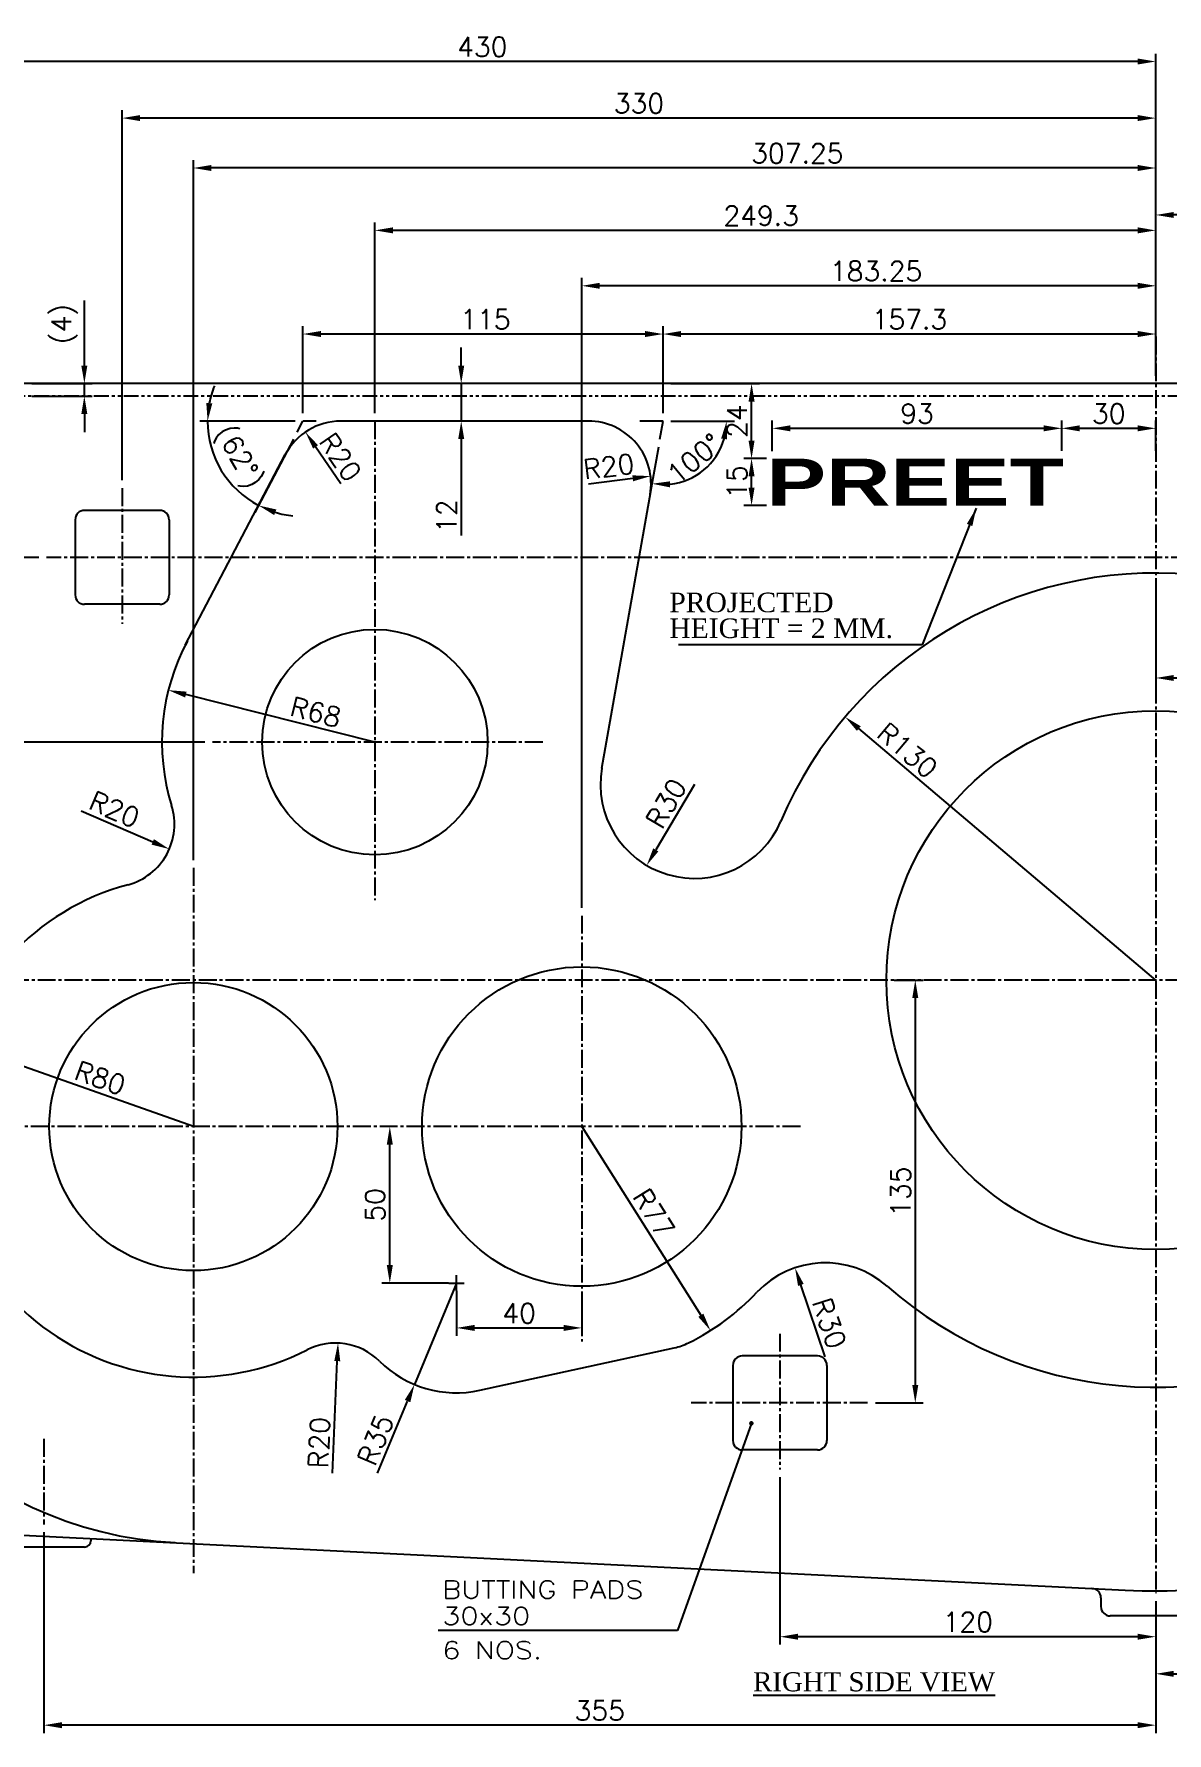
# Model space of a CAD drawing. Header units: millimetres. Extents: x -3508 to 12243, y -3609 to 4092.
# Drawn here: x 6408 to 6770, y -337 to 205 of the extents above; entities that cross this region are included whole.
import ezdxf
from ezdxf.enums import TextEntityAlignment as Align

# ---------------------------------------------------------------- set-up
doc = ezdxf.new("R2010")
doc.units = ezdxf.units.MM
doc.header["$LTSCALE"] = 0.3
doc.header["$PDSIZE"] = -50
doc.linetypes.add('CENTER2', pattern=[28.575, 19.05, -3.175, 3.175, -3.175])
doc.linetypes.add('PHANTOM2', pattern=[31.75, 15.875, -3.175, 3.175, -3.175, 3.175, -3.175])
for name, color, linetype in [('center', 1, 'CENTER2'), ('CHAIN ...', 8, 'PHANTOM2'), ('ht', 6, 'Continuous')]:
    doc.layers.add(name, color=color, linetype=linetype)
doc.styles.add('ARIAL-BLACK', font='')
doc.styles.add('ROMANTIC', font='romantic.ttf')
doc.styles.add('rs', font='romans.shx')
doc.styles.get("Standard").update_dxf_attribs({"font": 'romans.shx', "width": 1.2})
doc.styles.get('ARIAL-BLACK').set_extended_font_data('Arial Black')
doc.dimstyles.new('sarab', dxfattribs={"dimscale": 3, "dimtxt": 2.5, "dimasz": 2.3, "dimexe": 1, "dimexo": 1, "dimtad": 1, "dimdec": 3, "dimdsep": 46, "dimtxsty": 'rs', "dimcen": 0, "dimclrd": 1, "dimclre": 1, "dimclrt": 7, "dimadec": 3, "dimazin": 2, "dimtfac": 1, "dimtdec": 3, "dimtmove": 0, "dimatfit": 3, "dimfxl": 0, "dimarcsym": 0})
doc.dimstyles.new('sarab$4', dxfattribs={"dimscale": 3, "dimtxt": 2.5, "dimasz": 2.3, "dimexe": 1, "dimexo": 1, "dimtad": 1, "dimdec": 3, "dimdsep": 46, "dimtxsty": 'rs', "dimcen": 0, "dimclrd": 1, "dimclre": 1, "dimclrt": 7, "dimadec": 3, "dimazin": 2, "dimtfac": 1, "dimtdec": 3, "dimtmove": 0, "dimatfit": 2, "dimfxl": 0, "dimarcsym": 0})

# ---------------------------------------------------------------- blocks, each defined once
blk = doc.blocks.new('*D81')
at = {"color": 1, "lineweight": -2, "transparency": 16777216}
blk.add_line((6516.9, -20.82), (6456.53, -5.64), dxfattribs=at)
at = {"color": 1, "transparency": 16777216}
blk.add_solid([(6456.77, -4.71), (6456.3, -6.56), (6450.96, -4.23)], dxfattribs=at)
at = {"layer": 'Defpoints', "color": 0, "transparency": 16777216}
for p in [(6450.96, -4.23), (6516.9, -20.82)]:
    blk.add_point(p, dxfattribs=at)
at = {"color": 7, "transparency": 16777216, "insert": (6498.02, -11.24), "char_height": 6.25, "attachment_point": 5, "rotation": 345.8779, "style": 'rs'}
blk.add_mtext('R68', dxfattribs=at)
blk = doc.blocks.new('*D82')
at = {"color": 1, "lineweight": -2, "transparency": 16777216}
blk.add_line((6458.95, -143.57), (6388.96, -118.8), dxfattribs=at)
at = {"color": 1, "transparency": 16777216}
blk.add_solid([(6389.28, -117.9), (6388.64, -119.7), (6383.54, -116.88)], dxfattribs=at)
at = {"layer": 'Defpoints', "color": 0, "transparency": 16777216}
for p in [(6383.54, -116.88), (6458.95, -143.57)]:
    blk.add_point(p, dxfattribs=at)
at = {"color": 7, "transparency": 16777216, "insert": (6429.19, -128.07), "char_height": 6.25, "attachment_point": 5, "rotation": 340.5107, "style": 'rs'}
blk.add_mtext('R80', dxfattribs=at)
blk = doc.blocks.new('*D83')
at = {"color": 1, "lineweight": -2, "transparency": 16777216}
blk.add_line((6503.41, -254.26), (6504.89, -218.46), dxfattribs=at)
at = {"color": 1, "transparency": 16777216}
blk.add_solid([(6503.93, -218.42), (6505.84, -218.5), (6505.12, -212.72)], dxfattribs=at)
at = {"layer": 'Defpoints', "color": 0, "transparency": 16777216}
for p in [(6505.12, -212.72), (6504.3, -232.7)]:
    blk.add_point(p, dxfattribs=at)
at = {"color": 7, "transparency": 16777216, "insert": (6499.12, -244.48), "char_height": 6.25, "attachment_point": 5, "rotation": 87.6388, "style": 'rs'}
blk.add_mtext('R20', dxfattribs=at)
blk = doc.blocks.new('*D84')
at = {"color": 1, "lineweight": -2, "transparency": 16777216}
for p, q in [((6542.95, -193.57), (6529.54, -225.9)), ((6517.78, -254.25), (6527.34, -231.21))]:
    blk.add_line(p, q, dxfattribs=at)
at = {"color": 1, "transparency": 16777216}
blk.add_solid([(6526.45, -230.85), (6528.22, -231.58), (6529.54, -225.9)], dxfattribs=at)
at = {"layer": 'Defpoints', "color": 0, "transparency": 16777216}
for p in [(6542.95, -193.57), (6529.54, -225.9)]:
    blk.add_point(p, dxfattribs=at)
at = {"color": 7, "transparency": 16777216, "insert": (6517.12, -243.59), "char_height": 6.25, "attachment_point": 5, "rotation": 67.466, "style": 'rs'}
blk.add_mtext('R35', dxfattribs=at)
blk = doc.blocks.new('*D85')
at = {"color": 1, "lineweight": -2, "transparency": 16777216}
blk.add_line((6582.95, -143.57), (6620.97, -203.83), dxfattribs=at)
at = {"color": 1, "transparency": 16777216}
blk.add_solid([(6621.78, -203.32), (6620.16, -204.34), (6624.04, -208.7)], dxfattribs=at)
at = {"layer": 'Defpoints', "color": 0, "transparency": 16777216}
for p in [(6582.95, -143.57), (6624.04, -208.7)]:
    blk.add_point(p, dxfattribs=at)
at = {"color": 7, "transparency": 16777216, "insert": (6605.93, -171.2), "char_height": 6.25, "attachment_point": 5, "rotation": 302.2476, "style": 'rs'}
blk.add_mtext('R77', dxfattribs=at)
blk = doc.blocks.new('*D87')
at = {"color": 1, "lineweight": -2, "transparency": 16777216}
for p, q in [((6608.9, 84.18), (6608.9, 111.98)), ((6760.45, 109.48), (6614.65, 109.48)), ((6766.2, 96.18), (6766.2, 111.98))]:
    blk.add_line(p, q, dxfattribs=at)
at = {"color": 1, "transparency": 16777216}
for points in [[(6614.65, 110.44), (6614.65, 108.52), (6608.9, 109.48)], [(6760.45, 110.44), (6760.45, 108.52), (6766.2, 109.48)]]:
    blk.add_solid(points, dxfattribs=at)
at = {"layer": 'Defpoints', "color": 0, "transparency": 16777216}
for p in [(6608.9, 109.48), (6766.2, 93.68), (6608.9, 81.68)]:
    blk.add_point(p, dxfattribs=at)
at = {"color": 7, "transparency": 16777216, "insert": (6687.55, 114.17), "char_height": 6.25, "attachment_point": 5, "style": 'rs'}
blk.add_mtext('157.3', dxfattribs=at)
blk = doc.blocks.new('*D88')
at = {"color": 1, "lineweight": -2, "transparency": 16777216}
for p, q in [((6493.9, 84.18), (6493.9, 111.98)), ((6603.15, 109.48), (6499.65, 109.48)), ((6608.9, 84.18), (6608.9, 111.98))]:
    blk.add_line(p, q, dxfattribs=at)
at = {"color": 1, "transparency": 16777216}
for points in [[(6499.65, 110.44), (6499.65, 108.52), (6493.9, 109.48)], [(6603.15, 110.44), (6603.15, 108.52), (6608.9, 109.48)]]:
    blk.add_solid(points, dxfattribs=at)
at = {"layer": 'Defpoints', "color": 0, "transparency": 16777216}
for p in [(6493.9, 109.48), (6493.9, 81.68), (6608.9, 81.68)]:
    blk.add_point(p, dxfattribs=at)
at = {"color": 7, "transparency": 16777216, "insert": (6552.18, 114.17), "char_height": 6.25, "attachment_point": 5, "style": 'rs'}
blk.add_mtext('115', dxfattribs=at)
blk = doc.blocks.new('*D89')
at = {"color": 1, "lineweight": -2, "transparency": 16777216}
for p, q in [((6611.4, 81.68), (6631.71, 81.68)), ((6607.44, 73.4), (6604.94, 59.22))]:
    blk.add_line(p, q, dxfattribs=at)
blk.add_arc((6608.9, 81.68), 20.31, 276.2777, 343.7223, dxfattribs=at)
at = {"color": 1, "transparency": 16777216}
for points in [[(6627.45, 76.12), (6629.34, 75.85), (6629.21, 81.68)], [(6611.09, 60.53), (6611.15, 62.45), (6605.38, 61.68)]]:
    blk.add_solid(points, dxfattribs=at)
at = {"layer": 'Defpoints', "color": 0, "transparency": 16777216}
for p in [(6601.49, 81.68), (6608.9, 81.68), (6608.9, 81.68), (6607.88, 75.86), (6625.87, 70.52)]:
    blk.add_point(p, dxfattribs=at)
at = {"color": 7, "transparency": 16777216, "insert": (6618.92, 69.69), "char_height": 6.25, "attachment_point": 5, "rotation": 39.9049, "style": 'rs'}
blk.add_mtext('100°', dxfattribs=at)
blk = doc.blocks.new('*D90')
at = {"color": 1, "lineweight": -2, "transparency": 16777216}
for p, q in [((6491.4, 81.68), (6460.98, 81.68)), ((6490.9, 75.95), (6478.61, 52.53))]:
    blk.add_line(p, q, dxfattribs=at)
for start, end in [(158.3065, 169.1532), (180, 242.3104), (253.1571, 264.0039)]:
    blk.add_arc((6493.9, 81.68), 30.42, start, end, dxfattribs=at)
at = {"color": 1, "transparency": 16777216}
for points in [[(6464.98, 87.31), (6463.07, 87.49), (6463.48, 81.68)], [(6484.73, 51.68), (6485.45, 53.45), (6479.77, 54.74)]]:
    blk.add_solid(points, dxfattribs=at)
at = {"layer": 'Defpoints', "color": 0, "transparency": 16777216}
for p in [(6493.9, 81.68), (6493.9, 81.68), (6498.16, 81.68), (6492.06, 78.16), (6471.13, 61.5)]:
    blk.add_point(p, dxfattribs=at)
at = {"color": 7, "transparency": 16777216, "insert": (6472.92, 69.84), "char_height": 6.25, "attachment_point": 5, "rotation": 299.4335, "style": 'rs'}
blk.add_mtext('(62%%D)', dxfattribs=at)
blk = doc.blocks.new('*D91')
at = {"color": 1, "lineweight": -2, "transparency": 16777216}
for p, q in [((6582.95, -73.74), (6582.95, 127.38)), ((6760.45, 124.88), (6588.7, 124.88)), ((6766.2, 96.18), (6766.2, 127.38))]:
    blk.add_line(p, q, dxfattribs=at)
at = {"color": 1, "transparency": 16777216}
for points in [[(6588.7, 125.84), (6588.7, 123.92), (6582.95, 124.88)], [(6760.45, 125.84), (6760.45, 123.92), (6766.2, 124.88)]]:
    blk.add_solid(points, dxfattribs=at)
at = {"layer": 'Defpoints', "color": 0, "transparency": 16777216}
for p in [(6582.95, 124.88), (6766.2, 93.68), (6582.95, -76.24)]:
    blk.add_point(p, dxfattribs=at)
at = {"color": 7, "transparency": 16777216, "insert": (6676.92, 129.57), "char_height": 6.25, "attachment_point": 5, "style": 'rs'}
blk.add_mtext('183.25', dxfattribs=at)
blk = doc.blocks.new('*D92')
at = {"color": 1, "lineweight": -2, "transparency": 16777216}
for p, q in [((6516.9, 84.18), (6516.9, 145.08)), ((6760.45, 142.58), (6522.65, 142.58)), ((6766.2, 96.18), (6766.2, 145.08))]:
    blk.add_line(p, q, dxfattribs=at)
at = {"color": 1, "transparency": 16777216}
for points in [[(6522.65, 143.54), (6522.65, 141.62), (6516.9, 142.58)], [(6760.45, 143.54), (6760.45, 141.62), (6766.2, 142.58)]]:
    blk.add_solid(points, dxfattribs=at)
at = {"layer": 'Defpoints', "color": 0, "transparency": 16777216}
for p in [(6516.9, 142.58), (6766.2, 93.68), (6516.9, 81.68)]:
    blk.add_point(p, dxfattribs=at)
at = {"color": 7, "transparency": 16777216, "insert": (6640.23, 147.27), "char_height": 6.25, "attachment_point": 5, "style": 'rs'}
blk.add_mtext('249.3', dxfattribs=at)
blk = doc.blocks.new('*D93')
at = {"color": 1, "lineweight": -2, "transparency": 16777216}
for p, q in [((6458.95, -58.48), (6458.95, 165)), ((6766.2, 152.5), (6766.2, 165)), ((6760.45, 162.5), (6464.7, 162.5))]:
    blk.add_line(p, q, dxfattribs=at)
at = {"color": 1, "transparency": 16777216}
for points in [[(6464.7, 163.46), (6464.7, 161.54), (6458.95, 162.5)], [(6760.45, 163.46), (6760.45, 161.54), (6766.2, 162.5)]]:
    blk.add_solid(points, dxfattribs=at)
at = {"layer": 'Defpoints', "color": 0, "transparency": 16777216}
for p in [(6458.95, 162.5), (6766.2, 150), (6458.95, -60.98)]:
    blk.add_point(p, dxfattribs=at)
at = {"color": 7, "transparency": 16777216, "insert": (6651.77, 167.19), "char_height": 6.25, "attachment_point": 5, "style": 'rs'}
blk.add_mtext('307.25', dxfattribs=at)
blk = doc.blocks.new('*D94')
at = {"color": 1, "lineweight": -2, "transparency": 16777216}
for p, q in [((6462.55, -20.82), (6324.97, -20.82)), ((6327.47, -26.57), (6327.47, -91.07)), ((6342.25, -96.82), (6324.97, -96.82))]:
    blk.add_line(p, q, dxfattribs=at)
at = {"color": 1, "transparency": 16777216}
for points in [[(6326.51, -26.57), (6328.43, -26.57), (6327.47, -20.82)], [(6326.51, -91.07), (6328.43, -91.07), (6327.47, -96.82)]]:
    blk.add_solid(points, dxfattribs=at)
at = {"layer": 'Defpoints', "color": 0, "transparency": 16777216}
for p in [(6465.05, -20.82), (6327.47, -96.82), (6344.75, -96.82)]:
    blk.add_point(p, dxfattribs=at)
at = {"color": 7, "transparency": 16777216, "insert": (6322.78, -58.82), "char_height": 6.25, "attachment_point": 5, "rotation": 90, "style": 'rs'}
blk.add_mtext('76.2', dxfattribs=at)
blk = doc.blocks.new('*D95')
at = {"color": 1, "lineweight": -2, "transparency": 16777216}
for p, q in [((6521.66, -187.82), (6521.66, -149.32)), ((6540.45, -193.57), (6519.16, -193.57))]:
    blk.add_line(p, q, dxfattribs=at)
at = {"color": 1, "transparency": 16777216}
for points in [[(6520.7, -149.32), (6522.62, -149.32), (6521.66, -143.57)], [(6520.7, -187.82), (6522.62, -187.82), (6521.66, -193.57)]]:
    blk.add_solid(points, dxfattribs=at)
at = {"layer": 'Defpoints', "color": 0, "transparency": 16777216}
for p in [(6521.66, -143.57), (6521.66, -143.57), (6542.95, -193.57)]:
    blk.add_point(p, dxfattribs=at)
at = {"color": 7, "transparency": 16777216, "insert": (6516.97, -168.57), "char_height": 6.25, "attachment_point": 5, "rotation": 90, "style": 'rs'}
blk.add_mtext('50', dxfattribs=at)
blk = doc.blocks.new('*D96')
at = {"color": 1, "lineweight": -2, "transparency": 16777216}
for p, q in [((6542.95, -196.07), (6542.95, -210.36)), ((6582.95, -197.07), (6582.95, -210.36)), ((6548.7, -207.86), (6577.2, -207.86))]:
    blk.add_line(p, q, dxfattribs=at)
at = {"color": 1, "transparency": 16777216}
for points in [[(6548.7, -206.9), (6548.7, -208.82), (6542.95, -207.86)], [(6577.2, -206.9), (6577.2, -208.82), (6582.95, -207.86)]]:
    blk.add_solid(points, dxfattribs=at)
at = {"layer": 'Defpoints', "color": 0, "transparency": 16777216}
for p in [(6542.95, -193.57), (6582.95, -194.57), (6582.95, -207.86)]:
    blk.add_point(p, dxfattribs=at)
at = {"color": 7, "transparency": 16777216, "insert": (6562.95, -203.18), "char_height": 6.25, "attachment_point": 5, "style": 'rs'}
blk.add_mtext('40', dxfattribs=at)
blk = doc.blocks.new('*D106')
at = {"color": 1, "lineweight": -2, "transparency": 16777216}
for p, q in [((6544.46, 99.43), (6544.46, 105.18)), ((6544.46, 93.68), (6544.46, 81.68)), ((6544.46, 75.93), (6544.46, 45.16))]:
    blk.add_line(p, q, dxfattribs=at)
at = {"color": 1, "transparency": 16777216}
for points in [[(6543.5, 99.43), (6545.42, 99.43), (6544.46, 93.68)], [(6543.5, 75.93), (6545.42, 75.93), (6544.46, 81.68)]]:
    blk.add_solid(points, dxfattribs=at)
at = {"layer": 'Defpoints', "color": 0, "transparency": 16777216}
for p in [(6544.46, 93.68), (6544.46, 81.68), (6544.46, 81.68)]:
    blk.add_point(p, dxfattribs=at)
at = {"color": 7, "transparency": 16777216, "insert": (6539.78, 51.34), "char_height": 6.25, "attachment_point": 5, "rotation": 90, "style": 'rs'}
blk.add_mtext('12', dxfattribs=at)
blk = doc.blocks.new('*D109')
at = {"color": 1, "lineweight": -2, "transparency": 16777216}
for p, q in [((6766.2, 96.18), (6766.2, 150)), ((6940.45, 147.5), (6771.95, 147.5)), ((6946.2, 83.18), (6946.2, 150))]:
    blk.add_line(p, q, dxfattribs=at)
at = {"color": 1, "transparency": 16777216}
for points in [[(6771.95, 148.45), (6771.95, 146.54), (6766.2, 147.5)], [(6940.45, 148.45), (6940.45, 146.54), (6946.2, 147.5)]]:
    blk.add_solid(points, dxfattribs=at)
at = {"layer": 'Defpoints', "color": 0, "transparency": 16777216}
for p in [(6766.2, 147.5), (6766.2, 93.68), (6946.2, 80.68)]:
    blk.add_point(p, dxfattribs=at)
at = {"color": 7, "transparency": 16777216, "insert": (6857.47, 152.18), "char_height": 6.25, "attachment_point": 5, "style": 'rs'}
blk.add_mtext('180', dxfattribs=at)
blk = doc.blocks.new('*D243')
at = {"color": 1, "lineweight": -2, "transparency": 16777216}
blk.add_line((6505.99, 61.68), (6497.96, 73.45), dxfattribs=at)
at = {"color": 1, "transparency": 16777216}
blk.add_solid([(6498.75, 73.99), (6497.17, 72.91), (6494.72, 78.2)], dxfattribs=at)
at = {"layer": 'Defpoints', "color": 0, "transparency": 16777216}
for p in [(6494.72, 78.2), (6505.99, 61.68)]:
    blk.add_point(p, dxfattribs=at)
at = {"color": 7, "transparency": 16777216, "insert": (6505.85, 70.2), "char_height": 6.25, "attachment_point": 5, "rotation": 304.3042, "style": 'rs'}
blk.add_mtext('R20', dxfattribs=at)
blk = doc.blocks.new('*D244')
at = {"color": 1, "lineweight": -2, "transparency": 16777216}
blk.add_line((6585.07, 61.68), (6599.21, 63.41), dxfattribs=at)
at = {"color": 1, "transparency": 16777216}
blk.add_solid([(6599.09, 64.36), (6599.33, 62.46), (6604.92, 64.11)], dxfattribs=at)
at = {"layer": 'Defpoints', "color": 0, "transparency": 16777216}
for p in [(6585.07, 61.68), (6604.92, 64.11)]:
    blk.add_point(p, dxfattribs=at)
at = {"color": 7, "transparency": 16777216, "insert": (6591.57, 67.2), "char_height": 6.25, "attachment_point": 5, "rotation": 6.9983, "style": 'rs'}
blk.add_mtext('R20', dxfattribs=at)
blk = doc.blocks.new('*D245')
at = {"color": 1, "lineweight": -2, "transparency": 16777216}
for p, q in [((6424.13, 99.43), (6424.13, 120.21)), ((6407.4, 93.68), (6426.63, 93.68)), ((6424.13, 89.68), (6424.13, 93.68)), ((6407.4, 89.68), (6426.63, 89.68)), ((6424.13, 83.93), (6424.13, 78.18))]:
    blk.add_line(p, q, dxfattribs=at)
at = {"color": 1, "transparency": 16777216}
for points in [[(6423.17, 99.43), (6425.09, 99.43), (6424.13, 93.68)], [(6423.17, 83.93), (6425.09, 83.93), (6424.13, 89.68)]]:
    blk.add_solid(points, dxfattribs=at)
at = {"layer": 'Defpoints', "color": 0, "transparency": 16777216}
for p in [(6404.9, 93.68), (6404.9, 89.68), (6424.13, 89.68)]:
    blk.add_point(p, dxfattribs=at)
at = {"color": 7, "transparency": 16777216, "insert": (6417.8, 112.69), "char_height": 6.25, "attachment_point": 5, "rotation": 90, "style": 'rs'}
blk.add_mtext('(4)', dxfattribs=at)
blk = doc.blocks.new('*D309')
at = {"color": 1, "lineweight": -2, "transparency": 16777216}
for p, q in [((6641.98, 69.78), (6634.66, 69.78)), ((6637.16, 60.47), (6637.16, 64.03)), ((6641.98, 54.72), (6634.66, 54.72))]:
    blk.add_line(p, q, dxfattribs=at)
at = {"color": 1, "transparency": 16777216}
for points in [[(6636.2, 64.03), (6638.12, 64.03), (6637.16, 69.78)], [(6636.2, 60.47), (6638.12, 60.47), (6637.16, 54.72)]]:
    blk.add_solid(points, dxfattribs=at)
at = {"layer": 'Defpoints', "color": 0, "transparency": 16777216}
for p in [(6637.16, 69.78), (6644.48, 69.78), (6644.48, 54.72)]:
    blk.add_point(p, dxfattribs=at)
at = {"color": 7, "transparency": 16777216, "insert": (6632.48, 62.25), "char_height": 6.25, "attachment_point": 5, "rotation": 90, "style": 'rs'}
blk.add_mtext('15', dxfattribs=at)
blk = doc.blocks.new('*D310')
at = {"color": 1, "lineweight": -2, "transparency": 16777216}
for p, q in [((6736.2, 72.18), (6736.2, 81.87)), ((6766.2, 72.18), (6766.2, 81.87)), ((6760.45, 79.37), (6741.95, 79.37))]:
    blk.add_line(p, q, dxfattribs=at)
at = {"color": 1, "transparency": 16777216}
for points in [[(6741.95, 80.33), (6741.95, 78.41), (6736.2, 79.37)], [(6760.45, 80.33), (6760.45, 78.41), (6766.2, 79.37)]]:
    blk.add_solid(points, dxfattribs=at)
at = {"layer": 'Defpoints', "color": 0, "transparency": 16777216}
for p in [(6736.2, 79.37), (6736.2, 69.68), (6766.2, 69.68)]:
    blk.add_point(p, dxfattribs=at)
at = {"color": 7, "transparency": 16777216, "insert": (6751.2, 84.06), "char_height": 6.25, "attachment_point": 5, "style": 'rs'}
blk.add_mtext('30', dxfattribs=at)
blk = doc.blocks.new('*D311')
at = {"color": 1, "lineweight": -2, "transparency": 16777216}
for p, q in [((6611.4, 93.68), (6639.66, 93.68)), ((6637.16, 75.43), (6637.16, 87.93)), ((6634.68, 69.68), (6634.66, 69.68))]:
    blk.add_line(p, q, dxfattribs=at)
at = {"color": 1, "transparency": 16777216}
for points in [[(6636.2, 87.93), (6638.12, 87.93), (6637.16, 93.68)], [(6636.2, 75.43), (6638.12, 75.43), (6637.16, 69.68)]]:
    blk.add_solid(points, dxfattribs=at)
at = {"layer": 'Defpoints', "color": 0, "transparency": 16777216}
for p in [(6608.9, 93.68), (6637.16, 93.68), (6637.18, 69.68)]:
    blk.add_point(p, dxfattribs=at)
at = {"color": 7, "transparency": 16777216, "insert": (6632.48, 81.68), "char_height": 6.25, "attachment_point": 5, "rotation": 90, "style": 'rs'}
blk.add_mtext('24', dxfattribs=at)
blk = doc.blocks.new('*D312')
at = {"color": 1, "lineweight": -2, "transparency": 16777216}
for p, q in [((6643.78, 72.1), (6643.78, 81.87)), ((6736.2, 72.18), (6736.2, 81.87)), ((6730.45, 79.37), (6649.53, 79.37))]:
    blk.add_line(p, q, dxfattribs=at)
at = {"color": 1, "transparency": 16777216}
for points in [[(6649.53, 80.33), (6649.53, 78.41), (6643.78, 79.37)], [(6730.45, 80.33), (6730.45, 78.41), (6736.2, 79.37)]]:
    blk.add_solid(points, dxfattribs=at)
at = {"layer": 'Defpoints', "color": 0, "transparency": 16777216}
for p in [(6643.78, 79.37), (6643.78, 69.6), (6736.2, 69.68)]:
    blk.add_point(p, dxfattribs=at)
at = {"color": 7, "transparency": 16777216, "insert": (6689.99, 84.06), "char_height": 6.25, "attachment_point": 5, "style": 'rs'}
blk.add_mtext('93', dxfattribs=at)
blk = doc.blocks.new('*D324')
at = {"color": 1, "lineweight": -2, "transparency": 16777216}
blk.add_line((6423.08, -42.78), (6445.97, -52.68), dxfattribs=at)
at = {"color": 1, "transparency": 16777216}
blk.add_solid([(6446.35, -51.8), (6445.59, -53.56), (6451.25, -54.97)], dxfattribs=at)
at = {"layer": 'Defpoints', "color": 0, "transparency": 16777216}
for p in [(6432.89, -47.03), (6451.25, -54.97)]:
    blk.add_point(p, dxfattribs=at)
at = {"color": 7, "transparency": 16777216, "insert": (6433.75, -42.29), "char_height": 6.25, "attachment_point": 5, "rotation": 336.618, "style": 'rs'}
blk.add_mtext('R20', dxfattribs=at)
blk = doc.blocks.new('*D333')
at = {"layer": 'Defpoints', "color": 0, "transparency": 16777216}
for p in [(6766.2, 28.18), (6866.2, 16.94), (6866.2, -0.34)]:
    blk.add_point(p, dxfattribs=at)
at = {"layer": 'ht', "color": 1, "lineweight": -2, "transparency": 16777216}
for p, q in [((6766.2, 25.68), (6766.2, -2.84)), ((6866.2, 14.44), (6866.2, -2.84)), ((6771.95, -0.34), (6860.45, -0.34))]:
    blk.add_line(p, q, dxfattribs=at)
at = {"layer": 'ht', "color": 1, "transparency": 16777216}
for points in [[(6771.95, 0.62), (6771.95, -1.29), (6766.2, -0.34)], [(6860.45, 0.62), (6860.45, -1.29), (6866.2, -0.34)]]:
    blk.add_solid(points, dxfattribs=at)
at = {"layer": 'ht', "color": 7, "transparency": 16777216, "insert": (6816.2, 4.35), "char_height": 6.25, "attachment_point": 5, "style": 'rs'}
blk.add_mtext('100', dxfattribs=at)
blk = doc.blocks.new('_DatumFilled')
at = {"color": 0, "linetype": 'ByBlock'}
blk.add_solid([(0, 0.577), (-1, 0), (0, -0.577)], dxfattribs=at)
blk = doc.blocks.new('*D334')
at = {"layer": 'Defpoints', "color": 0, "transparency": 16777216}
for p in [(6436.2, 178.43), (6766.2, 150), (6436.2, 60.28)]:
    blk.add_point(p, dxfattribs=at)
at = {"layer": 'ht', "color": 1, "lineweight": -2, "transparency": 16777216}
for p, q in [((6436.2, 62.78), (6436.2, 180.93)), ((6766.2, 152.5), (6766.2, 180.93)), ((6760.45, 178.43), (6441.95, 178.43))]:
    blk.add_line(p, q, dxfattribs=at)
at = {"layer": 'ht', "color": 1, "transparency": 16777216}
for points in [[(6441.95, 179.39), (6441.95, 177.48), (6436.2, 178.43)], [(6760.45, 179.39), (6760.45, 177.48), (6766.2, 178.43)]]:
    blk.add_solid(points, dxfattribs=at)
at = {"layer": 'ht', "color": 7, "transparency": 16777216, "insert": (6601.2, 183.12), "char_height": 6.25, "attachment_point": 5, "style": 'rs'}
blk.add_mtext('330', dxfattribs=at)
blk = doc.blocks.new('*D336')
at = {"color": 1, "lineweight": -2, "transparency": 16777216}
for p, q in [((6411.2, -273.12), (6411.2, -337.21)), ((6766.2, -295.1), (6766.2, -337.21)), ((6760.45, -334.71), (6416.95, -334.71))]:
    blk.add_line(p, q, dxfattribs=at)
at = {"color": 1, "transparency": 16777216}
for points in [[(6416.95, -333.76), (6416.95, -335.67), (6411.2, -334.71)], [(6760.45, -333.76), (6760.45, -335.67), (6766.2, -334.71)]]:
    blk.add_solid(points, dxfattribs=at)
at = {"layer": 'Defpoints', "color": 0, "transparency": 16777216}
for p in [(6411.2, -270.62), (6766.2, -292.6), (6411.2, -334.71)]:
    blk.add_point(p, dxfattribs=at)
at = {"color": 7, "transparency": 16777216, "insert": (6588.7, -330.03), "char_height": 6.25, "attachment_point": 5, "style": 'rs'}
blk.add_mtext('355', dxfattribs=at)
blk = doc.blocks.new('*D337')
at = {"color": 1, "lineweight": -2, "transparency": 16777216}
for p, q in [((6856.2, -288.33), (6856.2, -320.81)), ((6766.2, -295.1), (6766.2, -320.81)), ((6771.95, -318.31), (6850.45, -318.31))]:
    blk.add_line(p, q, dxfattribs=at)
at = {"color": 1, "transparency": 16777216}
for points in [[(6771.95, -317.35), (6771.95, -319.27), (6766.2, -318.31)], [(6850.45, -317.35), (6850.45, -319.27), (6856.2, -318.31)]]:
    blk.add_solid(points, dxfattribs=at)
at = {"layer": 'Defpoints', "color": 0, "transparency": 16777216}
for p in [(6856.2, -285.83), (6766.2, -292.6), (6856.2, -318.31)]:
    blk.add_point(p, dxfattribs=at)
at = {"color": 7, "transparency": 16777216, "insert": (6810.2, -313.62), "char_height": 6.25, "attachment_point": 5, "style": 'rs'}
blk.add_mtext('90', dxfattribs=at)
blk = doc.blocks.new('*D339')
at = {"color": 1, "lineweight": -2, "transparency": 16777216}
for p, q in [((6336.2, -81.32), (6336.2, 199)), ((6760.45, 196.5), (6341.95, 196.5)), ((6766.2, 145.08), (6766.2, 199))]:
    blk.add_line(p, q, dxfattribs=at)
at = {"color": 1, "transparency": 16777216}
for points in [[(6341.95, 197.46), (6341.95, 195.54), (6336.2, 196.5)], [(6760.45, 197.46), (6760.45, 195.54), (6766.2, 196.5)]]:
    blk.add_solid(points, dxfattribs=at)
at = {"layer": 'Defpoints', "color": 0, "transparency": 16777216}
for p in [(6336.2, 196.5), (6766.2, 142.58), (6336.2, -83.82)]:
    blk.add_point(p, dxfattribs=at)
at = {"color": 7, "transparency": 16777216, "insert": (6551.2, 201.19), "char_height": 6.25, "attachment_point": 5, "style": 'rs'}
blk.add_mtext('430', dxfattribs=at)
blk = doc.blocks.new('*D340')
at = {"color": 1, "lineweight": -2, "transparency": 16777216}
for p, q in [((6409.59, 38.18), (6305.55, 38.18)), ((6308.05, -91.07), (6308.05, 32.43)), ((6324.97, -96.82), (6305.55, -96.82))]:
    blk.add_line(p, q, dxfattribs=at)
at = {"color": 1, "transparency": 16777216}
for points in [[(6307.09, 32.43), (6309, 32.43), (6308.05, 38.18)], [(6307.09, -91.07), (6309, -91.07), (6308.05, -96.82)]]:
    blk.add_solid(points, dxfattribs=at)
at = {"layer": 'Defpoints', "color": 0, "transparency": 16777216}
for p in [(6308.05, 38.18), (6412.09, 38.18), (6327.47, -96.82)]:
    blk.add_point(p, dxfattribs=at)
at = {"color": 7, "transparency": 16777216, "insert": (6303.36, -29.32), "char_height": 6.25, "attachment_point": 5, "rotation": 90, "style": 'rs'}
blk.add_mtext('135', dxfattribs=at)
blk = doc.blocks.new('*D342')
at = {"color": 1, "lineweight": -2, "transparency": 16777216}
for p, q in [((6682.7, -96.82), (6691.93, -96.82)), ((6689.43, -102.57), (6689.43, -226.07)), ((6676.72, -231.82), (6691.93, -231.82))]:
    blk.add_line(p, q, dxfattribs=at)
at = {"color": 1, "transparency": 16777216}
for points in [[(6688.47, -102.57), (6690.39, -102.57), (6689.43, -96.82)], [(6688.47, -226.07), (6690.39, -226.07), (6689.43, -231.82)]]:
    blk.add_solid(points, dxfattribs=at)
at = {"layer": 'Defpoints', "color": 0, "transparency": 16777216}
for p in [(6680.2, -96.82), (6674.22, -231.82), (6689.43, -231.82)]:
    blk.add_point(p, dxfattribs=at)
at = {"color": 7, "transparency": 16777216, "insert": (6684.74, -164.32), "char_height": 6.25, "attachment_point": 5, "rotation": 90, "style": 'rs'}
blk.add_mtext('135', dxfattribs=at)
blk = doc.blocks.new('*D343')
at = {"color": 1, "lineweight": -2, "transparency": 16777216}
for p, q in [((6646.2, -255.56), (6646.2, -308.97)), ((6766.2, -295.1), (6766.2, -308.97)), ((6760.45, -306.47), (6651.95, -306.47))]:
    blk.add_line(p, q, dxfattribs=at)
at = {"color": 1, "transparency": 16777216}
for points in [[(6651.95, -305.51), (6651.95, -307.42), (6646.2, -306.47)], [(6760.45, -305.51), (6760.45, -307.42), (6766.2, -306.47)]]:
    blk.add_solid(points, dxfattribs=at)
at = {"layer": 'Defpoints', "color": 0, "transparency": 16777216}
for p in [(6646.2, -253.06), (6766.2, -292.6), (6646.2, -306.47)]:
    blk.add_point(p, dxfattribs=at)
at = {"color": 7, "transparency": 16777216, "insert": (6706.2, -301.78), "char_height": 6.25, "attachment_point": 5, "style": 'rs'}
blk.add_mtext('120', dxfattribs=at)
blk = doc.blocks.new('*D1097')
at = {"color": 1, "lineweight": -2, "transparency": 16777216}
blk.add_line((6618.91, -34.34), (6606.59, -55.23), dxfattribs=at)
at = {"color": 1, "transparency": 16777216}
blk.add_solid([(6605.77, -54.74), (6607.42, -55.71), (6603.67, -60.18)], dxfattribs=at)
at = {"layer": 'Defpoints', "color": 0, "transparency": 16777216}
for p in [(6618.91, -34.34), (6603.67, -60.18)]:
    blk.add_point(p, dxfattribs=at)
at = {"color": 7, "transparency": 16777216, "insert": (6609.92, -40.35), "char_height": 6.25, "attachment_point": 5, "rotation": 59.4795, "style": 'rs'}
blk.add_mtext('R30', dxfattribs=at)
blk = doc.blocks.new('*D1098')
at = {"color": 1, "lineweight": -2, "transparency": 16777216}
blk.add_line((6660.69, -217.1), (6652.89, -194.14), dxfattribs=at)
at = {"color": 1, "transparency": 16777216}
blk.add_solid([(6653.8, -193.83), (6651.99, -194.45), (6651.04, -188.69)], dxfattribs=at)
at = {"layer": 'Defpoints', "color": 0, "transparency": 16777216}
for p in [(6651.04, -188.69), (6660.69, -217.1)]:
    blk.add_point(p, dxfattribs=at)
at = {"color": 7, "transparency": 16777216, "insert": (6661.99, -206.36), "char_height": 6.25, "attachment_point": 5, "rotation": 288.7481, "style": 'rs'}
blk.add_mtext('R30', dxfattribs=at)
blk = doc.blocks.new('*D1099')
at = {"color": 1, "lineweight": -2, "transparency": 16777216}
blk.add_line((6766.2, -96.82), (6671.41, -16.49), dxfattribs=at)
at = {"color": 1, "transparency": 16777216}
blk.add_solid([(6672.03, -15.76), (6670.79, -17.22), (6667.03, -12.77)], dxfattribs=at)
at = {"layer": 'Defpoints', "color": 0, "transparency": 16777216}
for p in [(6667.03, -12.77), (6766.2, -96.82)]:
    blk.add_point(p, dxfattribs=at)
at = {"color": 7, "transparency": 16777216, "insert": (6686.93, -23.5), "char_height": 6.25, "attachment_point": 5, "rotation": 319.7187, "style": 'rs'}
blk.add_mtext('R130', dxfattribs=at)

msp = doc.modelspace()

# ---------------------------------------------------------------- linework, layer by layer
for p, q in [((6917.2021, 93.6765), (6352.2021, 93.6765)), ((6492.0589, 78.1641), (6493.9021, 81.6765)), ((6498.1573, 81.6765), (6493.9021, 81.6765)), ((6585.067, 81.6765), (6505.9931, 81.6765)), ((6608.9021, 81.6765), (6601.4904, 81.6765)), ((6607.8764, 75.8598), (6608.9021, 81.6765)), ((6456.3451, 10.1095), (6488.2836, 70.9701)), ((6589.3645, -29.1268), (6604.9456, 59.2383)), ((6421.2021, 50.1765), (6421.2021, 26.1765)), ((6448.2021, 53.1765), (6424.2021, 53.1765)), ((6451.2021, 50.1765), (6451.2021, 26.1765)), ((6448.2021, 23.1765), (6424.2021, 23.1765)), ((6550.4188, -227.7678), (6612.4572, -214.221)), ((6658.2021, -216.8235), (6634.2021, -216.8235)), ((6631.2021, -219.8235), (6631.2021, -243.8235)), ((6661.2021, -219.8235), (6661.2021, -243.8235)), ((6658.2021, -246.8235), (6634.2021, -246.8235)), ((6360.9543, -271.8162), (6756.4699, -291.5805)), ((6426.2021, -275.077), (6426.2021, -275.8235)), ((6424.2021, -277.8235), (6398.2021, -277.8235)), ((6748.7021, -294.0438), (6748.7021, -296.8235)), ((6780.7021, -299.8235), (6751.7021, -299.8235))]:
    msp.add_line(p, q)
at = {"color": 1}
for p, q in [((6540.4521, -193.5735), (6545.4521, -193.5735)), ((6542.9521, -196.0735), (6542.9521, -191.0735))]:
    msp.add_line(p, q, dxfattribs=at)
for centre, radius in [((6516.9021, -20.8235), 36), ((6766.2021, -96.8235), 86), ((6458.9521, -143.5735), 46), ((6582.9521, -143.5735), 51)]:
    msp.add_circle(centre, radius)
for centre, radius, start, end in [((6505.9931, 61.6765), 20, 90, 152.31037), ((6585.067, 61.6765), 20, 350, 90), ((6424.2021, 50.1765), 3, 90, 180), ((6448.2021, 50.1765), 3, 0, 90), ((6766.2021, -96.8235), 130, 228.740686, 157.011544), ((6424.2021, 26.1765), 3, 180, 270), ((6448.2021, 26.1765), 3, 270, 360), ((6516.9021, -20.8235), 68, 151.679047, 197.32437), ((6618.9087, -34.3362), 30, 170, 337.011544), ((6432.8943, -47.0283), 20, 285.104368, 17.32437), ((6458.9521, -143.5735), 80, 105.104368, 296.966472), ((6459.2021, -154.5735), 122, 180, 267.139254), ((6660.6872, -217.1008), 30, 48.740686, 136.593474), ((6582.9521, -143.5735), 77, 296.281432, 316.593474), ((6504.299, -232.7007), 20, 45.349239, 116.966472), ((6608.1906, -194.6815), 20, 282.317811, 296.281432), ((6634.2021, -219.8235), 3, 90, 180), ((6658.2021, -219.8235), 3, 0, 90), ((6542.9521, -193.5735), 35, 225.349239, 282.317811), ((6634.2021, -243.8235), 3, 180, 270), ((6658.2021, -243.8235), 3, 270, 0), ((6424.2021, -275.8235), 2, 270, 0), ((6766.2021, -96.8235), 195, 267.139254, 292.234784), ((6745.7021, -294.0438), 3, 0, 87.139724), ((6751.7021, -296.8235), 3, 180, 270)]:
    msp.add_arc(centre, radius, start, end)
at = {"layer": 'center'}
for p, q in [((6766.2021, 108.6912), (6766.2021, -292.5981)), ((6516.9021, 81.6765), (6516.9021, -71.3301)), ((6436.2021, 60.2838), (6436.2021, 16.9366)), ((6888.261, 38.1765), (6412.0921, 38.1765)), ((6570.5232, -20.8235), (6465.0483, -20.8235)), ((6458.9521, -60.9832), (6458.9521, -286.1751)), ((6582.9521, -76.2416), (6582.9521, -212.2431)), ((6955.0148, -96.8235), (6322.7022, -96.8235)), ((6652.7388, -143.5735), (6331.5308, -143.5735)), ((6646.2021, -209.7162), (6646.2021, -253.0634)), ((6674.216, -231.8235), (6617.9242, -231.8235)), ((6411.2021, -243.3217), (6411.2021, -270.6182))]:
    msp.add_line(p, q, dxfattribs=at)
at = {"layer": 'CHAIN ...'}
msp.add_line((6917.7149, 89.6765), (6352.2021, 89.6765), dxfattribs=at)

# ---------------------------------------------------------------- texts
at = {"style": 'ARIAL-BLACK', "width": 1.236616}
msp.add_text('PREET', height=15, dxfattribs=at).set_placement((6641.9299, 54.689), (6736.9411, 54.689), align=Align.FIT)
at = {"width": 1.2}
for s, p in [('BUTTING PADS', (6538.4192, -294.2159)), ('30x30', (6538.4192, -302.6534)), ('6 NOS.', (6538.4192, -313.5684))]:
    msp.add_text(s, height=5.625, dxfattribs=at).set_placement(p)
at = {"style": 'ROMANTIC'}
msp.add_text('%%URIGHT SIDE VIEW', height=6.1, dxfattribs=at).set_placement((6637.655, -323.899))
at = {"color": 7, "char_height": 6.25, "attachment_point": 1, "style": 'ROMANTIC'}
for s, insert in [('PROJECTED', (6610.9076, 26.912)), ('HEIGHT = 2 MM.', (6610.9076, 18.6643))]:
    msp.add_mtext(s, dxfattribs=dict(at, insert=insert))

# ---------------------------------------------------------------- dimensions: what is measured, and where the dimension line sits
for base, p1, p2, override, picture, middle in [((6336.2021, 196.4994), (6766.2021, 142.5815), (6336.2021, -83.8235), {"dimscale": 2.5, "dimtoh": 1, "dimdec": 2, "dimcen": 2.5, "dimadec": 1, "dimtdec": 2, "dimldrblk": 'DatumFilled'}, '*D339', (6551.2021, 201.1869)), ((6608.9021, 109.479), (6766.2021, 93.6765), (6608.9021, 81.6765), {"dimscale": 2.5, "dimdec": 2, "dimadec": 2, "dimtdec": 2, "dimatfit": 0}, '*D87', (6687.5521, 114.1665)), ((6736.2021, 79.3718), (6766.2021, 69.6765), (6736.2021, 69.6765), {"dimscale": 2.5, "dimdec": 2, "dimcen": 2.5, "dimadec": 2, "dimtdec": 2}, '*D310', (6751.2021, 84.0593)), ((6582.9521, -207.8627), (6542.9521, -193.5735), (6582.9521, -194.5735), {"dimscale": 2.5, "dimdec": 2, "dimadec": 2, "dimtdec": 2, "dimatfit": 0}, '*D96', (6562.9521, -203.1752))]:
    dim = msp.add_linear_dim(base=base, p1=p1, p2=p2, dimstyle='sarab', override=override)
    dim.commit()
    dim.dimension.update_dxf_attribs({"geometry": picture, "text_midpoint": middle})
for base, p1, p2, override, picture, middle in [((6458.9521, 162.5006), (6766.2021, 149.9952), (6458.9521, -60.9832), {"dimscale": 2.5, "dimdec": 2, "dimadec": 2, "dimtdec": 2, "dimatfit": 0}, '*D93', (6651.7728, 162.5006)), ((6766.2021, 147.4952), (6946.2021, 80.6765), (6766.2021, 93.6765), {"dimscale": 2.5, "dimdec": 2, "dimadec": 2, "dimtdec": 2, "dimatfit": 0}, '*D109', (6857.4705, 147.4952)), ((6516.9021, 142.5815), (6766.2021, 93.6765), (6516.9021, 81.6765), {"dimscale": 2.5, "dimdec": 2, "dimadec": 2, "dimtdec": 2, "dimatfit": 0}, '*D92', (6640.2318, 142.5815)), ((6582.9521, 124.8821), (6766.2021, 93.6765), (6582.9521, -76.2416), {"dimscale": 2.5, "dimdec": 2, "dimadec": 2, "dimtdec": 2, "dimatfit": 0}, '*D91', (6676.9243, 124.8821)), ((6493.9021, 109.479), (6608.9021, 81.6765), (6493.9021, 81.6765), {"dimscale": 2.5, "dimdec": 2, "dimadec": 2, "dimtdec": 2, "dimatfit": 0}, '*D88', (6552.1831, 109.479)), ((6646.2021, -306.4664), (6766.2021, -292.5981), (6646.2021, -253.0634), {"dimscale": 2.5, "dimtoh": 1, "dimdec": 2, "dimcen": 2.5, "dimadec": 1, "dimtdec": 2, "dimldrblk": 'DatumFilled'}, '*D343', (6706.2021, -306.4664)), ((6411.2021, -334.7139), (6766.2021, -292.5981), (6411.2021, -270.6182), {"dimscale": 2.5, "dimtoh": 1, "dimdec": 2, "dimcen": 2.5, "dimadec": 1, "dimtdec": 2, "dimldrblk": 'DatumFilled'}, '*D336', (6588.7021, -334.7139)), ((6856.2021, -318.31), (6766.2021, -292.5981), (6856.2021, -285.8339), {"dimscale": 2.5, "dimtoh": 1, "dimdec": 2, "dimcen": 2.5, "dimadec": 1, "dimtdec": 2, "dimldrblk": 'DatumFilled'}, '*D337', (6810.2021, -318.31))]:
    dim = msp.add_linear_dim(base=base, p1=p1, p2=p2, dimstyle='sarab', override=override)
    dim.commit()
    dim.dimension.update_dxf_attribs({"geometry": picture, "text_midpoint": middle, "dimtype": 160})
dim = msp.add_linear_dim(base=(6424.1269, 89.6765), p1=(6404.9021, 93.6765), p2=(6404.9021, 89.6765), angle=90, text='(<>)', dimstyle='sarab', override={"dimscale": 2.5, "dimdec": 2, "dimadec": 2, "dimtdec": 2, "dimatfit": 0})
dim.commit()
dim.dimension.update_dxf_attribs({"geometry": '*D245', "text_midpoint": (6424.1269, 112.6913), "dimtype": 160})
for base, p1, p2, override, picture, middle in [((6544.4626, 81.6765), (6544.4626, 93.6765), (6544.4626, 81.6765), {"dimscale": 2.5, "dimdec": 2, "dimadec": 2, "dimtdec": 2, "dimatfit": 0}, '*D106', (6544.4626, 51.3372)), ((6308.0465, 38.1765), (6327.4669, -96.8235), (6412.0921, 38.1765), {"dimscale": 2.5, "dimtoh": 1, "dimdec": 2, "dimcen": 2.5, "dimadec": 1, "dimtdec": 2, "dimldrblk": 'DatumFilled'}, '*D340', (6308.0465, -29.3235))]:
    dim = msp.add_linear_dim(base=base, p1=p1, p2=p2, angle=90, dimstyle='sarab', override=override)
    dim.commit()
    dim.dimension.update_dxf_attribs({"geometry": picture, "text_midpoint": middle, "dimtype": 160})
dim = msp.add_angular_dim_2l(base=(6471.134, 61.5045), line1=((6492.0589, 78.1641), (6493.9021, 81.6765)), line2=((6498.1573, 81.6765), (6493.9021, 81.6765)), text='(62%%D)', dimstyle='sarab', override={"dimscale": 2.5, "dimdec": 2, "dimadec": 2, "dimtdec": 2, "dimatfit": 0})
dim.commit()
dim.dimension.update_dxf_attribs({"geometry": '*D90', "text_midpoint": (6467.4097, 66.7284), "dimtype": 162})
for base, p1, p2, override, picture, middle in [((6637.1632, 93.6765), (6637.1799, 69.6765), (6608.9021, 93.6765), {"dimscale": 2.5, "dimdec": 2, "dimcen": 2.5, "dimadec": 2, "dimtdec": 2}, '*D311', (6632.4757, 81.6765)), ((6689.4294, -231.8235), (6680.2021, -96.8235), (6674.216, -231.8235), {"dimscale": 2.5, "dimtoh": 1, "dimdec": 2, "dimcen": 2.5, "dimadec": 1, "dimtdec": 2, "dimldrblk": 'DatumFilled'}, '*D342', (6684.7419, -164.3235)), ((6521.6577, -143.5735), (6542.9521, -193.5735), (6521.6577, -143.5735), {"dimscale": 2.5, "dimdec": 2, "dimadec": 2, "dimtdec": 2, "dimatfit": 0}, '*D95', (6516.9702, -168.5735))]:
    dim = msp.add_linear_dim(base=base, p1=p1, p2=p2, angle=90, dimstyle='sarab', override=override)
    dim.commit()
    dim.dimension.update_dxf_attribs({"geometry": picture, "text_midpoint": middle})
dim = msp.add_linear_dim(base=(6643.7817, 79.3718), p1=(6736.2021, 69.6765), p2=(6643.7817, 69.5978), text='93', dimstyle='sarab', override={"dimscale": 2.5, "dimdec": 2, "dimcen": 2.5, "dimadec": 2, "dimtdec": 2})
dim.commit()
dim.dimension.update_dxf_attribs({"geometry": '*D312', "text_midpoint": (6689.9919, 84.0593)})
dim = msp.add_angular_dim_2l(base=(6625.8688, 70.5173), line1=((6607.8764, 75.8598), (6608.9021, 81.6765)), line2=((6608.9021, 81.6765), (6601.4904, 81.6765)), dimstyle='sarab', override={"dimscale": 2.5, "dimdec": 2, "dimadec": 2, "dimtdec": 2, "dimatfit": 0})
dim.commit()
dim.dimension.update_dxf_attribs({"geometry": '*D89', "text_midpoint": (6621.9297, 66.0983), "dimtype": 162})
for center, mpoint, override, picture, middle in [((6505.9931, 61.6765), (6494.7214, 78.1976), {"dimscale": 2.5, "dimdec": 2, "dimadec": 2, "dimtdec": 2, "dimatfit": 0}, '*D243', (6505.8497, 70.2039)), ((6585.067, 61.6765), (6604.918, 64.1132), {"dimscale": 2.5, "dimdec": 2, "dimadec": 2, "dimtdec": 2, "dimatfit": 0}, '*D244', (6591.5678, 67.1971)), ((6582.9521, -143.5735), (6624.0376, -208.6963), {"dimscale": 2.5, "dimdec": 2, "dimadec": 2, "dimtdec": 2, "dimatfit": 0}, '*D85', (6605.9253, -171.2022)), ((6542.9521, -193.5735), (6529.539, -225.9014), {"dimscale": 2.5, "dimdec": 2, "dimcen": 2.5, "dimadec": 2, "dimtdec": 2}, '*D84', (6517.1238, -243.5924))]:
    dim = msp.add_radius_dim(center=center, mpoint=mpoint, dimstyle='sarab', override=override)
    dim.commit()
    dim.dimension.update_dxf_attribs({"geometry": picture, "text_midpoint": middle})
for base, p1, p2, text, picture, middle in [((6637.1632, 69.7763), (6644.481, 54.7198), (6644.481, 69.7763), '15', '*D309', (6632.4757, 62.2481)), ((6327.4669, -96.8235), (6465.0483, -20.8235), (6344.7477, -96.8235), '76.2', '*D94', (6322.7794, -58.8235))]:
    dim = msp.add_linear_dim(base=base, p1=p1, p2=p2, angle=90, text=text, dimstyle='sarab', override={"dimscale": 2.5, "dimdec": 2, "dimadec": 2, "dimtdec": 2, "dimatfit": 0})
    dim.commit()
    dim.dimension.update_dxf_attribs({"geometry": picture, "text_midpoint": middle})
for center, mpoint, dimstyle, override, picture, middle in [((6516.9021, -20.8235), (6450.9572, -4.2323), 'sarab', {"dimscale": 2.5, "dimdec": 2, "dimadec": 2, "dimtdec": 2, "dimatfit": 0}, '*D81', (6496.8749, -15.7849)), ((6766.2021, -96.8235), (6667.0278, -12.7732), 'sarab$4', {"dimscale": 2.5, "dimdec": 2, "dimadec": 2, "dimtdec": 2, "dimatfit": 0}, '*D1099', (6683.9035, -27.0755)), ((6618.9087, -34.3362), (6603.6733, -60.1797), 'sarab$4', {"dimscale": 2.5, "dimdec": 2, "dimadec": 2, "dimtdec": 2, "dimatfit": 0}, '*D1097', (6613.9572, -42.7354)), ((6432.8943, -47.0283), (6451.2518, -54.9655), 'sarab', {"dimscale": 2.5, "dimdec": 2, "dimcen": 2.5, "dimadec": 1, "dimtdec": 2}, '*D324', (6431.8862, -46.5924)), ((6458.9521, -143.5735), (6383.5358, -116.8831), 'sarab', {"dimscale": 2.5, "dimdec": 2, "dimadec": 2, "dimtdec": 2, "dimatfit": 0}, '*D82', (6427.6293, -132.4882)), ((6660.6872, -217.1008), (6651.045, -188.6925), 'sarab$4', {"dimscale": 2.5, "dimdec": 2, "dimadec": 2, "dimtdec": 2, "dimatfit": 0}, '*D1098', (6657.5535, -207.8681)), ((6504.299, -232.7007), (6505.123, -212.7177), 'sarab', {"dimscale": 2.5, "dimdec": 2, "dimcen": 2.5, "dimadec": 2, "dimtdec": 2}, '*D83', (6503.8053, -244.6727))]:
    dim = msp.add_radius_dim(center=center, mpoint=mpoint, dimstyle=dimstyle, override=override)
    dim.commit()
    dim.dimension.update_dxf_attribs({"geometry": picture, "text_midpoint": middle, "dimtype": 164})
at = {"layer": 'ht'}
dim = msp.add_linear_dim(base=(6436.2021, 178.4347), p1=(6766.2021, 149.9952), p2=(6436.2021, 60.2838), dimstyle='sarab', override={"dimscale": 2.5, "dimtoh": 1, "dimdec": 2, "dimcen": 2.5, "dimadec": 1, "dimtdec": 2, "dimldrblk": 'DatumFilled'}, dxfattribs=at)
dim.commit()
dim.dimension.update_dxf_attribs({"geometry": '*D334', "text_midpoint": (6601.2021, 178.4347), "dimtype": 160})
dim = msp.add_linear_dim(base=(6866.2021, -0.3354), p1=(6766.2021, 28.1765), p2=(6866.2021, 16.9366), dimstyle='sarab', override={"dimscale": 2.5, "dimtoh": 1, "dimdec": 2, "dimcen": 2.5, "dimadec": 1, "dimtdec": 2, "dimldrblk": 'DatumFilled'}, dxfattribs=at)
dim.commit()
dim.dimension.update_dxf_attribs({"geometry": '*D333', "text_midpoint": (6816.2021, 4.3521)})

# ---------------------------------------------------------------- leaders
msp.add_leader([(6637.1082, -238.329), (6613.5558, -304.473), (6537.0666, -304.473)], dimstyle='sarab', override={"dimscale": 2.5, "dimgap": 0.625, "dimtad": 0, "dimtoh": 1, "dimdec": 2, "dimcen": 2.5, "dimadec": 1, "dimtdec": 2, "dimldrblk": 'DotSmall'})
msp.add_leader([(6708.8874, 53.866), (6691.6613, 10.2119), (6613.8375, 10.2119)], dimstyle='sarab', override={"dimscale": 2.5, "dimgap": 0.625, "dimtad": 0, "dimtoh": 1, "dimdec": 2, "dimcen": 2.5, "dimadec": 1, "dimtdec": 2}, dxfattribs=at)

doc.saveas('drawing.dxf')
